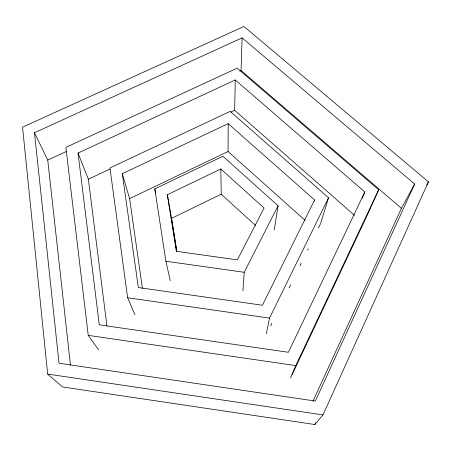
<?xml version="1.0" encoding="UTF-8"?>
<svg xmlns="http://www.w3.org/2000/svg" width="451" height="451" viewBox="0 0 451 451"><rect width="100%" height="100%" fill="white"/><g stroke="black" fill="none" stroke-linecap="round" stroke-linejoin="round"><path stroke-width="0.68" d="M305.209 220.46L228.059 151.519L228.178 123.642L122.306 173.714L138.344 287.529L262.414 305.242L314.601 199.973L228.178 123.642M354.509 215.319L234.667 110.32L235.264 79.968L78.023 153.058L99.271 324.821L288.392 352.27L364.808 191.985L235.264 79.968M312.96 401.227L401.429 208.328L241.054 70.508L242.091 37.873L34.485 132.746L59.03 363.23L315.345 401.063L414.683 184.047L242.091 37.873M242.926 290.968L244.216 272.291L278.098 205.78L222.89 156.249L154.789 188.868L165.889 261.242L170.281 280.646M274.247 229.892L278.098 205.78M266.332 333.706L269.523 318.107L328.548 197.752L230.168 111.374L109.954 167.952L127.633 297.756L134.894 314.736M314.246 201.304L314.601 199.973M320.768 222.991L328.548 197.752M362.17 198.417L364.808 191.985M290.545 377.904L295.76 365.614L378.665 189.781L237.181 68.146L65.88 147.392L88.238 335.352L98.538 349.767M378.665 189.781L366.821 216.164L292.113 374.696M314.849 424.526L322.989 414.914L428.45 181.86L243.94 26.474L22.55 127.182L47.665 374.076L62.542 386.952L314.849 424.526L315.717 422.604M270.634 325.831L271.868 323.305M289.136 287.964L290.675 284.806M299.926 265.876L301.161 263.35M307.633 250.096L308.247 248.839M318.423 228.009L320.582 223.595M401.429 208.328L414.683 184.047M426.719 184.837L428.45 181.86M176.764 251.393L171.532 218.352L221.221 194.189L220.827 168.99L167.349 194.725L176.302 251.308L237.361 259.883L264.06 208.012L220.827 168.99M142.415 288.482L129.612 198.626L228.059 151.519M106.943 325.983L88.357 179.21L109.982 169.029M230.85 112.119L234.667 110.32M70.463 365.186L47.744 160.099L66.246 151.525M239.774 71.1L241.054 70.508M165.889 261.242L244.216 272.291M127.633 297.756L269.523 318.107M88.238 335.352L295.76 365.614M47.665 374.076L322.989 414.914M221.221 194.189L255.723 225.647M34.485 132.746L47.744 160.099M78.023 153.058L88.357 179.21M122.306 173.714L129.612 198.626M154.789 188.868L155.798 193.665M167.349 194.725L171.532 218.352M171.961 220.776L176.786 251.246"/></g></svg>
